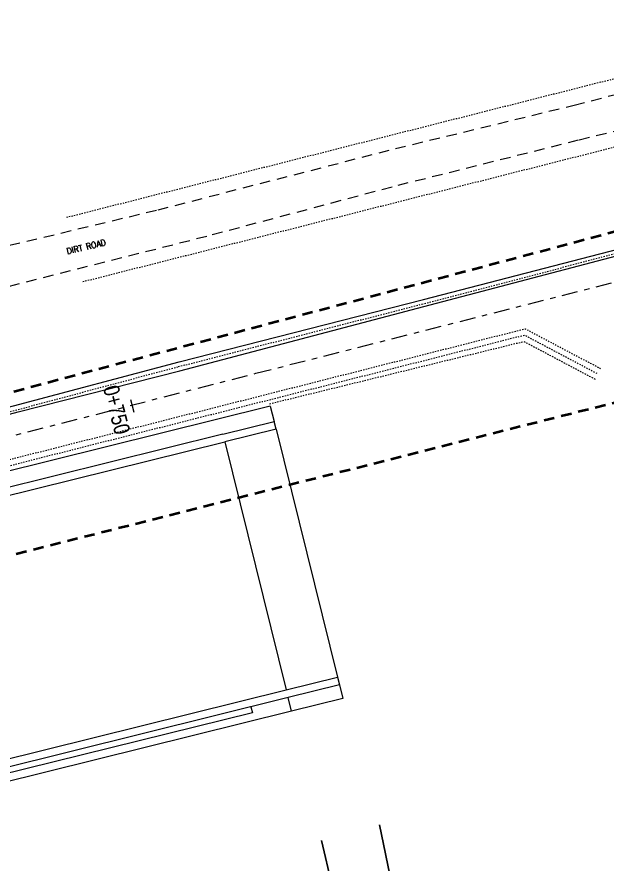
# Model space of a CAD drawing. Header units: metres. Extents: x -703672 to 3951284, y -4124475 to 4104628.
# Drawn here: x 327649.2 to 327693.8, y 4104383.3 to 4104447.4 of the extents above; entities that cross this region are included whole.
import ezdxf
from ezdxf.enums import TextEntityAlignment as Align

# ---------------------------------------------------------------- set-up
doc = ezdxf.new("R2010")
doc.units = ezdxf.units.M
doc.header["$MEASUREMENT"] = 0
for name, pattern in [('DGN Style 2', [1.328383, 0.79703, -0.531353]), ('DGN Style 4', [0.014126, 0.007063, -0.003532, 0, -0.003532]), ('DGN Style 7', [2.656765, 1.195544, -0.531353, 0.398515, -0.531353])]:
    doc.linetypes.add(name, pattern=pattern)
for name, color, linetype, lineweight in [('C-ALGN-STAT1', 8, 'Continuous', 0), ('C-PROP-BASE', 2, 'CONLMT', 0), ('C-PROP-CONS(Alpha)', 7, 'DGN Style 2', 40), ('V-ROAD-ASPH', 9, 'Continuous', 0), ('V-SITE-STRC', 253, 'Continuous', 0), ('V-TOPO-BKLN', 7, 'DGN Style 4', 0)]:
    doc.layers.add(name, color=color, linetype=linetype, lineweight=lineweight)
doc.layers.add('ra', color=7, linetype='Continuous')
doc.styles.add('Style-ENGINEERING', font='ENGINEERING.shx')
doc.styles.add('Style-STANDARD', font='STANDARD.shx')
doc.linetypes.add('CONLMT', pattern='A,0.10417,-0.009026,[2,dgnlstyle-tsaec.shx,S=4.1336e-05,R=0,X=0,Y=0],-0.009026', length=0.122222)

# ---------------------------------------------------------------- blocks, each defined once
blk = doc.blocks.new('TFVISBL_19')
at = {"layer": 'V-SITE-STRC', "linetype": 'ByBlock'}
for p, q in [((27.525, 0.6), (0, 0.6)), ((0, 0), (27.525, 0))]:
    blk.add_line(p, q, dxfattribs=at)
blk = doc.blocks.new('TFVISBL_20')
at = {"layer": 'V-SITE-STRC', "linetype": 'ByBlock'}
for p, q in [((0, 1.06), (27.525, 1.06)), ((27.525, 0.46), (0, 0.46)), ((24.628, 0), (0, 0)), ((24.628, 0.46), (24.628, 0))]:
    blk.add_line(p, q, dxfattribs=at)
blk = doc.blocks.new('TFVISBL_21')
at = {"layer": 'V-SITE-STRC', "linetype": 'ByBlock'}
for p, q in [((0, 0.6), (4, 0.6)), ((4, 0), (0, 0)), ((4, 0), (4, 0.6))]:
    blk.add_line(p, q, dxfattribs=at)
blk = doc.blocks.new('TFVISBL_22')
at = {"layer": 'V-SITE-STRC', "linetype": 'ByBlock'}
for p, q in [((0, 0.6), (4, 0.6)), ((4, 0), (0, 0)), ((4, 0.6), (4, 0))]:
    blk.add_line(p, q, dxfattribs=at)
blk = doc.blocks.new('TFVISBL_23')
at = {"layer": 'V-SITE-STRC', "linetype": 'ByBlock'}
for q in [(0, 1.2), (36.06, 0)]:
    blk.add_line((36.06, 1.2), q, dxfattribs=at)
blk = doc.blocks.new('TFVISBL_31')
at = {"layer": 'V-SITE-STRC', "linetype": 'ByBlock'}
for p, q in [((26.655, 21), (26.655, 1.66)), ((26.655, 0), (26.655, 1.06)), ((26.655, 0), (0, 0))]:
    blk.add_line(p, q, dxfattribs=at)
blk = doc.blocks.new('TFVISBL_32')
at = {"layer": 'V-SITE-STRC', "linetype": 'ByBlock'}
for p, q in [((4, 21), (4, 1.66)), ((4, 1.06), (4, 0)), ((4, 0), (0, 0))]:
    blk.add_line(p, q, dxfattribs=at)

msp = doc.modelspace()

# ---------------------------------------------------------------- linework, layer by layer
at = {"layer": 'C-ALGN-STAT1', "transparency": 33554661, "flags": 128}
msp.add_lwpolyline([(327657.7476, 4104418.47124), (327657.99517, 4104417.50237)], dxfattribs=at)
at = {"layer": 'C-PROP-BASE', "color": 251, "linetype": 'DGN Style 7'}
msp.add_lwpolyline([(327263.06493, 4104223.84471), (327317.26293, 4104265.88671), (327324.14393, 4104267.32771), (327346.29593, 4104283.18771), (327359.17293, 4104291.34671), (327404.22893, 4104316.90571), (327431.09893, 4104331.65171), (327456.98593, 4104345.90571), (327477.92493, 4104355.73571), (327513.96893, 4104370.97371), (327551.25893, 4104385.91571), (327568.92093, 4104392.43671), (327579.57093, 4104394.40271), (327583.30593, 4104395.51671), (327593.92293, 4104399.28471), (327608.73393, 4104403.54471), (327619.43773, 4104406.97587), (327628.16631, 4104409.77139), (327629.41149, 4104410.72167), (327667.22577, 4104420.45376), (327720.47376, 4104433.98695)], dxfattribs=at)
at = {"layer": 'C-PROP-CONS(Alpha)', "color": 9, "transparency": 33554661, "flags": 128}
msp.add_lwpolyline([(328051.3527, 4102748.3794), (328033.31556, 4102763.75986), (328008.63588, 4102785.19479), (328001.05871, 4102791.75499), (327978.76352, 4102811.49267), (327966.14393, 4102822.81362), (327961.87995, 4102829.3476), (327957.05764, 4102838.76079), (327950.91422, 4102852.44749), (327944.91088, 4102882.46314), (327922.95032, 4102979.6172), (327922.19606, 4102984.0747), (327896.89525, 4103096.805), (327873.60268, 4103197.99608), (327970.27789, 4103222.03459), (327945.28538, 4103305.34308), (327930.28199, 4103330.565), (327883.5789, 4103409.04538), (327883.5789, 4103409.04538), (327870.96134, 4103413.47553), (327831.82933, 4103476.30631), (327799.67345, 4103521.61369), (327806.65927, 4103526.95559), (327784.92164, 4103571.61782), (327626.27389, 4103555.28945), (327612.57954, 4103537.31655), (327610.91227, 4103605.48286), (327464.38998, 4103600.40833), (327376.92876, 4103410.13782), (327521.47001, 4103346.72723), (327528.82817, 4103347.64721), (327568.32873, 4103211.27215), (327234.5935, 4103358.39736), (327245.94291, 4103450.1628), (327247.40576, 4103462.28214), (327240.14668, 4103465.30415), (327209.48467, 4103470.9128), (327163.57752, 4103479.173), (327097.17733, 4103490.79146), (327094.80376, 4103490.33633), (327087.56696, 4103491.46592), (327077.44954, 4103494.95888), (327074.03029, 4103496.13935), (327072.34455, 4103496.70369), (327040.42658, 4103507.29082), (327024.62548, 4103509.74664), (327005.05546, 4103511.62135), (326997.36636, 4103513.40122), (326987.18586, 4103509.17685), (326924.94019, 4103516.67967), (326868.18984, 4103514.4521, -0.48747983), (326842.7292, 4103544.50484), (326855.81283, 4103607.65349), (326872.35493, 4103674.82912), (326885.78497, 4103716.96384), (326897.18209, 4103756.39238), (326911.80797, 4103792.56287), (326942.77846, 4103859.49528), (326985.03095, 4103937.1701), (327038.37598, 4104017.3399), (327049.96996, 4104031.93014), (327093.27729, 4104085.21632), (327121.05615, 4104115.05712), (327147.49273, 4104141.10906), (327201.0579, 4104189.95016), (327247.82362, 4104227.24154), (327274.2756, 4104246.45842), (327310.90528, 4104272.18905), (327338.75075, 4104290.68244), (327394.38228, 4104323.71815), (327454.77974, 4104356.19358), (327554.82171, 4104397.58833), (327560.15739, 4104391.6968), (327629.89596, 4104414.0152), (327759.0313, 4104448.39846), (327757.27393, 4104455.16577), (328107.05403, 4104542.5101), (328119.33806, 4104542.5101), (328124.64834, 4104536.17317), (328129.42546, 4104518.54925), (328131.92199, 4104503.02964), (328135.0783, 4104500.21322), (328154.08532, 4104500.66779), (328149.89853, 4104547.78374), (328149.77457, 4104555.82471), (328168.09666, 4104560.11631), (328180.19716, 4104561.57123), (328186.87648, 4104562.38966), (328203.89371, 4104564.51726), (328194.56496, 4104557.62358), (328191.44373, 4104556.20244), (328187.36038, 4104545.71926), (328182.82531, 4104532.76347), (328181.33939, 4104525.83946), (328180.43857, 4104514.50898), (328180.34169, 4104501.51969), (328182.99525, 4104464.36991), (328121.04507, 4104464.11517), (328089.31175, 4104492.9396), (327768.69294, 4104411.19338), (327762.39427, 4104435.44831), (327630.61537, 4104402.08127), (327568.96124, 4104381.97578), (327586.78092, 4104362.29968), (327579.79504, 4104360.19002), (327526.99498, 4104339.56064), (327472.1786, 4104315.44936), (327377.06161, 4104262.3942), (327337.81504, 4104235.45313), (327331.84777, 4104234.20348), (327216.38207, 4104145.33798), (327178.59297, 4104112.04266), (327136.63714, 4104068.61994), (327133.16172, 4104062.07393), (327081.99277, 4104002.3049), (327197.91251, 4103949.97329), (327165.54847, 4103878.06014), (327236.18395, 4103839.51795), (327385.37396, 4103849.82986), (327376.94969, 4103947.71175), (327522.70873, 4103959.65921), (327570.12093, 4103966.10401), (327619.943, 4103970.18778), (327675.58027, 4103972.18966), (327840.24624, 4103985.68687), (327861.32621, 4103740.75776), (327930.64207, 4103742.35485), (327992.44273, 4103748.22786), (328033.50295, 4103744.72485), (328070.88489, 4103745.58616), (328069.983, 4103756.76948), (328241.83308, 4103770.44222), (328288.46429, 4103241.59854), (328052.97432, 4103223.49588), (328046.34096, 4103208.98868), (328077.96337, 4102853.33535), (328045.91402, 4102815.22495), (328124.41153, 4102748.3794)], format="xyb", dxfattribs=at)
at = {"layer": 'ra'}
for p, q in [((327676.58958, 4104386.29387, 4.94), (327678.82631, 4104375.35724, 5.57)), ((327674.49558, 4104375.2736, 5.53), (327672.19354, 4104385.10636, 5.04))]:
    msp.add_line(p, q, dxfattribs=at)
at = {"layer": 'V-ROAD-ASPH', "linetype": 'DGN Style 2'}
for points in [[(327616.56127, 4104421.76933, 11.88183), (327629.85397, 4104425.41754, 11.7891), (327646.02421, 4104429.51911, 11.61845), (327659.83089, 4104432.82928, 11.64519), (327677.7854, 4104437.4557, 11.56353), (327691.30977, 4104440.75262, 11.62557), (327706.26267, 4104444.60241, 11.6212)], [(327617.0288, 4104419.25307, 11.93418), (327630.65935, 4104422.68353, 11.79941), (327646.01249, 4104426.38744, 11.63593), (327663.92882, 4104430.94748, 11.65549), (327677.98853, 4104434.69201, 11.604), (327691.68205, 4104438.12317, 11.67057), (327706.96406, 4104441.85363, 11.62433)]]:
    msp.add_polyline3d(points, dxfattribs=at)
at = {"layer": 'V-SITE-STRC'}
for points in [[(327617.33761, 4104409.39391, 7.86661), (327627.30287, 4104412.3758, 7.85998), (327648.88955, 4104417.98189, 8.00127), (327661.43462, 4104421.32139, 7.97553), (327679.91802, 4104426.04776, 8.00986), (327701.05006, 4104431.52354, 8.00481), (327720.42784, 4104436.70268, 7.99156), (327736.5377, 4104440.72684, 8.02044), (327750.63519, 4104444.34625, 7.98558), (327767.50951, 4104448.74455, 8.0062), (327790.71063, 4104454.70535, 7.97624), (327810.16474, 4104459.43963, 8.01765), (327821.64251, 4104462.38762, 7.96909), (327844.14863, 4104468.02733, 8.05419), (327863.17615, 4104472.8292, 8.07498), (327893.56116, 4104480.56645, 8.12402)], [(327617.28989, 4104408.70978, 7.87102), (327627.49427, 4104411.72674, 7.92078), (327649.24565, 4104417.53198, 7.95109), (327661.49226, 4104420.64748, 7.98087), (327679.93748, 4104425.499, 8.00984), (327700.83762, 4104431.00723, 8.02226), (327720.60652, 4104436.19702, 7.99347), (327736.6788, 4104440.30206, 8.02298), (327750.60751, 4104443.85637, 7.98331), (327767.67063, 4104448.2056, 8.00239), (327791.00562, 4104454.12038, 7.96783), (327809.88494, 4104458.86156, 8.02567), (327821.65896, 4104461.77655, 7.91061), (327844.36618, 4104467.52608, 8.02833)]]:
    msp.add_polyline3d(points, dxfattribs=at)
at = {"layer": 'V-TOPO-BKLN'}
for p, q in [((327697.19293, 4104443.45703, 11.7), (327652.91093, 4104432.23903, 11.7)), ((327654.13893, 4104427.39203, 11.7), (327698.42093, 4104438.61103, 11.7))]:
    msp.add_line(p, q, dxfattribs=at)
at = {"layer": 'V-TOPO-BKLN', "flags": 128}
for points in [[(327609.72293, 4104415.33303), (327612.97714, 4104412.83564), (327631.67878, 4104417.58171), (327633.57193, 4104410.11803), (327687.60586, 4104423.82807), (327693.30576, 4104420.81316)], [(327609.44893, 4104414.97603), (327612.87593, 4104412.34603), (327631.35293, 4104417.03503), (327633.24693, 4104409.57203), (327687.54817, 4104423.34951), (327693.09536, 4104420.41538)], [(327668.27271, 4104418.14911), (327687.50148, 4104422.86514), (327692.88496, 4104420.0176)]]:
    msp.add_lwpolyline(points, dxfattribs=at)
at = {"layer": 'V-TOPO-BKLN'}
msp.add_polyline3d([(327617.74707, 4104409.20031, 7.34794), (327627.38626, 4104411.97156, 7.40622), (327649.26374, 4104417.72048, 7.47783), (327661.36301, 4104420.95753, 7.50349), (327679.79366, 4104425.68797, 7.48859), (327700.74088, 4104431.17075, 7.51718), (327720.59706, 4104436.24509, 7.47744), (327736.65028, 4104440.45624, 7.50665), (327750.7094, 4104444.05678, 7.4618), (327767.59637, 4104448.51106, 7.69576), (327790.94955, 4104454.36165, 7.48261), (327810.13144, 4104459.18372, 7.51661), (327821.64504, 4104461.99794, 7.41718), (327844.21966, 4104467.75224, 7.51614), (327863.24779, 4104472.59706, 7.56228), (327893.4904, 4104480.20016, 7.62031)], dxfattribs=at)

# ---------------------------------------------------------------- block references
at = {"layer": 'V-SITE-STRC', "extrusion": (-0.006822, -0.00083241, 0.999976), "rotation": 13.92841704702609}
for name, p in [('TFVISBL_23', (327626.0454, 4104404.8499, -5643.63113)), ('TFVISBL_21', (327657.30679, 4104411.98458, -5643.63113)), ('TFVISBL_19', (327630.59106, 4104405.35904, -5643.63113)), ('TFVISBL_32', (327662.36168, 4104391.60204, -5643.63113)), ('TFVISBL_31', (327636.49042, 4104385.18593, -5643.63113)), ('TFVISBL_22', (327662.10653, 4104392.63087, -5643.63113)), ('TFVISBL_20', (327635.50153, 4104385.55886, -5643.63113))]:
    msp.add_blockref(name, p, dxfattribs=at)

# ---------------------------------------------------------------- texts
at = {"layer": 'C-ALGN-STAT1', "linetype": 'Continuous', "insert": (327657.29006, 4104417.83826), "char_height": 1.2, "attachment_point": 2, "rotation": 284.3339095, "line_spacing_factor": 1.2, "style": 'Style-ENGINEERING'}
msp.add_mtext('\\H1x;\\W0.833333;0+750', dxfattribs=at)
at = {"layer": 'V-ROAD-ASPH', "style": 'Style-STANDARD'}
msp.add_text('DIRT ROAD', height=0.472392, rotation=13.3597848, dxfattribs=at).set_placement((327652.91936, 4104429.68145, 10.69535), align=Align.MIDDLE_LEFT)

doc.saveas('drawing.dxf')
